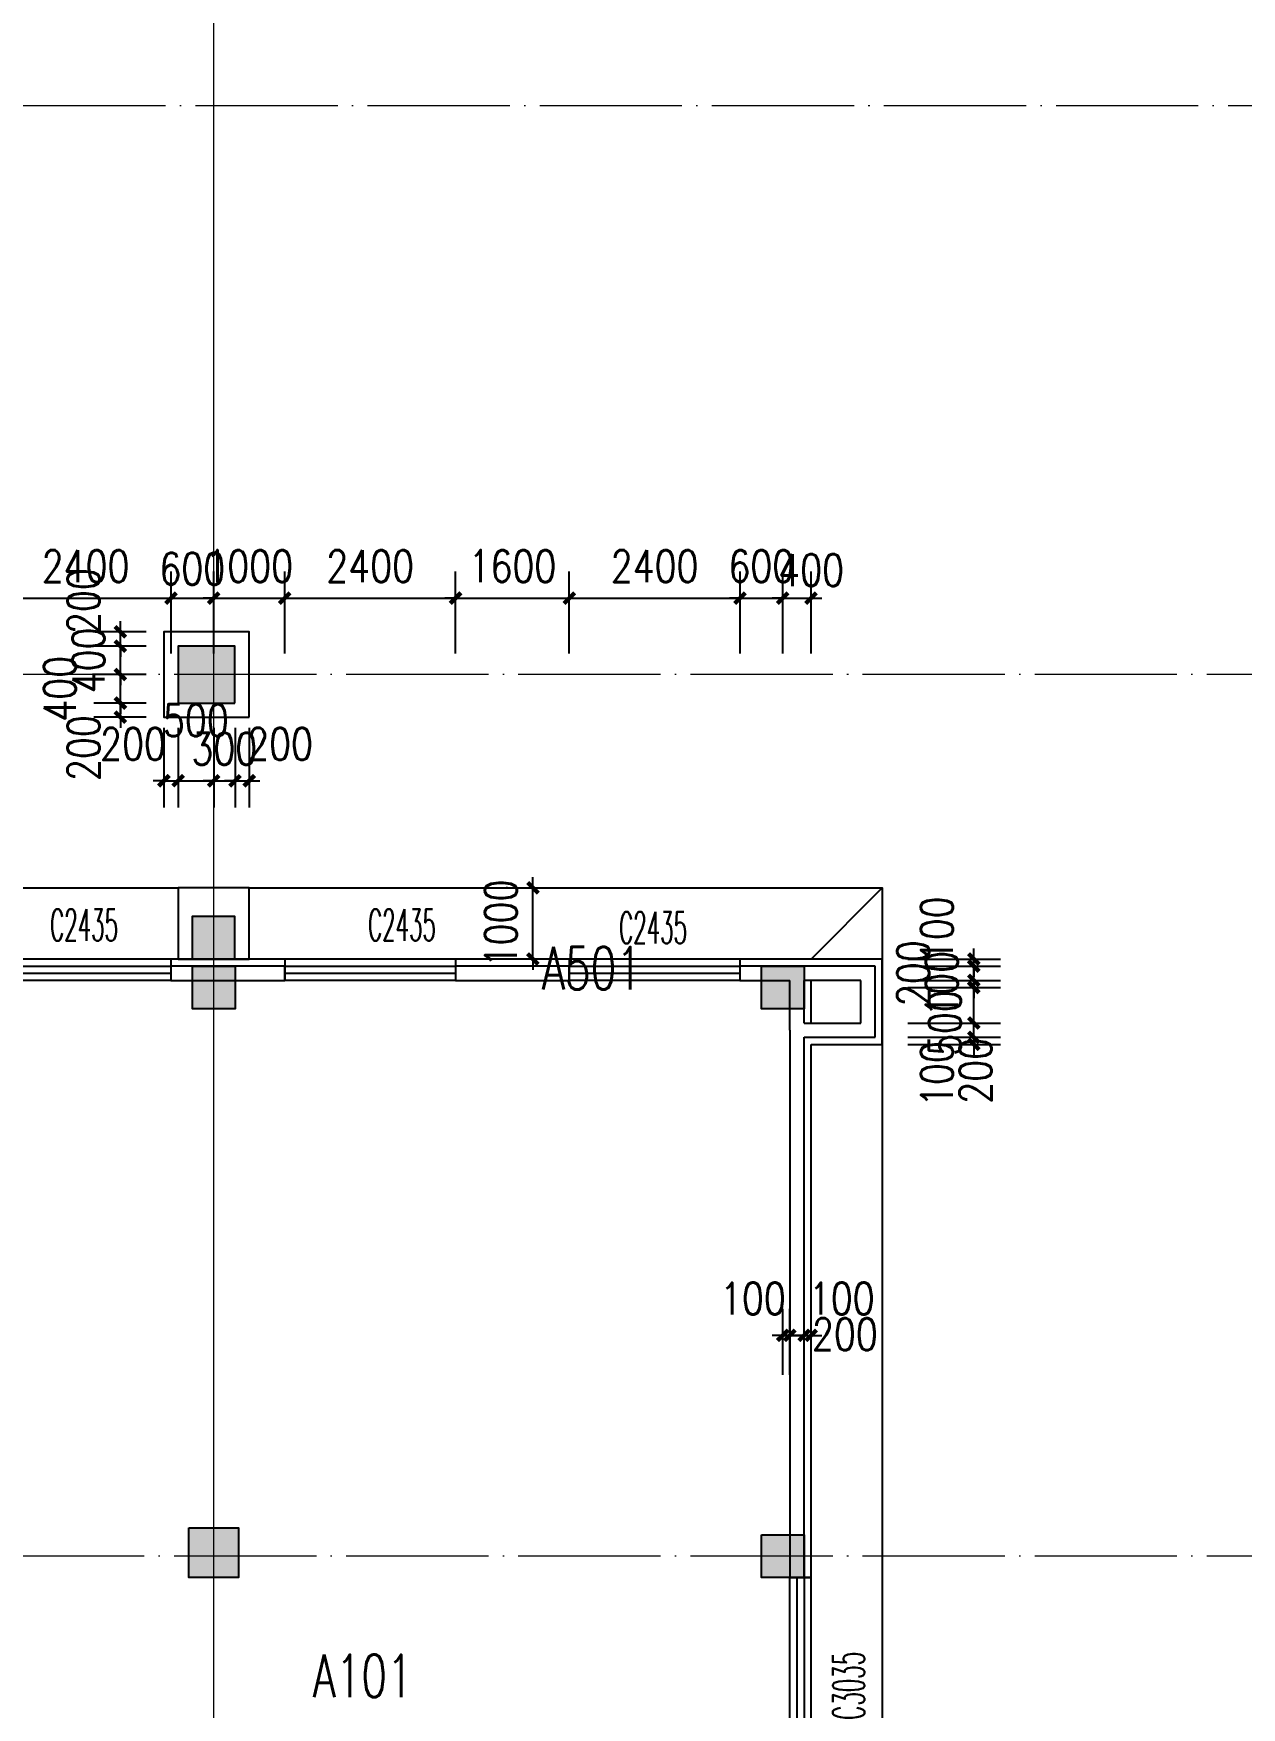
# Model space of a CAD drawing. Extents: x 1417642 to 3570900, y 124798 to 1191112.
# Drawn here: x 1530546 to 1547530, y 660007 to 683549 of the extents above; entities that cross this region are included whole.
import ezdxf

# ---------------------------------------------------------------- set-up
doc = ezdxf.new("R2010")
doc.units = 0
doc.header["$LTSCALE"] = 1000
doc.header["$MEASUREMENT"] = 0
doc.linetypes.add('DOTE', pattern=[2.42, 2, -0.2, 0.02, -0.2])
doc.layers.get('0').update_dxf_attribs({"linetype": 'CONTINUOUS'})
doc.layers.get('Defpoints').update_dxf_attribs({"linetype": 'CONTINUOUS'})
for name, color, linetype in [('colu', 2, 'CONTINUOUS'), ('DOTE', 1, 'DOTE'), ('PUB_DIM', 3, 'CONTINUOUS'), ('PUB_TEXT', 40, 'CONTINUOUS'), ('SURFACE', 6, 'CONTINUOUS'), ('tiaozheng', 20, 'CONTINUOUS'), ('WALL', 4, 'CONTINUOUS'), ('WINDOW', 2, 'CONTINUOUS'), ('WINDOW_TEXT', 7, 'CONTINUOUS'), ('屋面轮廓', 101, 'CONTINUOUS'), ('柱填充', 8, 'CONTINUOUS'), ('柱填充 @ 1', 8, 'CONTINUOUS'), ('立面造型', 40, 'CONTINUOUS')]:
    doc.layers.add(name, color=color, linetype=linetype)
doc.styles.add('_TCH_WINDOW', font='ROMANS.shx', dxfattribs={"width": 0.7, "height": 400, "bigfont": 'Z.shx'})
doc.styles.add('DIM_FONT', font='SIMPLEX.shx', dxfattribs={"width": 0.8})
doc.styles.add('Z', font='ROMANS', dxfattribs={"width": 0.7, "bigfont": 'Z'})
doc.dimstyles.new('DIMN150', dxfattribs={"dimscale": 1.5, "dimtxt": 300, "dimasz": 100, "dimexe": 250, "dimexo": 300, "dimgap": 150, "dimtad": 1, "dimdec": 0, "dimzin": 0, "dimdsep": 46, "dimtxsty": 'DIM_FONT', "dimblk": 'ARCHTICK', "dimcen": 0.09, "dimdle": 1.5, "dimclrt": 7, "dimazin": 2, "dimtfac": 1, "dimtdec": 0, "dimtix": 1, "dimtmove": 2, "dimatfit": 3, "dimldrblk": 'ARCHTICK', "dimfxl": 1, "dimtolj": 1, "dimtzin": 0, "dimarcsym": 0})

# ---------------------------------------------------------------- blocks, each defined once
blk = doc.blocks.new('1')
at = {"layer": '柱填充 @ 1', "ltscale": 1000}
for points in [[(1496998, 706934), (1497598, 706934), (1497598, 706334), (1496998, 706334)], [(1504998, 706934), (1505598, 706934), (1505598, 706334), (1504998, 706334)], [(1496948, 699034), (1497648, 699034), (1497648, 698334), (1496948, 698334)], [(1504998, 698934), (1505598, 698934), (1505598, 698334), (1504998, 698334)]]:
    blk.add_hatch(color=256, dxfattribs=at).paths.add_polyline_path(points)
at = {"layer": 'colu', "ltscale": 1000}
for points in [[(1496998, 706934), (1497598, 706934), (1497598, 706334), (1496998, 706334)], [(1504998, 706934), (1505598, 706934), (1505598, 706334), (1504998, 706334)], [(1496948, 699034), (1497648, 699034), (1497648, 698334), (1496948, 698334)], [(1504998, 698934), (1505598, 698934), (1505598, 698334), (1504998, 698334)]]:
    blk.add_lwpolyline(points, close=True, dxfattribs=at)
blk = doc.blocks.new('678')
at = {"layer": '柱填充'}
h = blk.add_hatch(color=256, dxfattribs=at)
h.paths.add_polyline_path([(1591630, 863580), (1591630, 864280), (1590930, 864280), (1590930, 863580)])
h.paths.add_polyline_path([(1591630, 871580), (1591630, 872280), (1590930, 872280), (1590930, 871580)])
h.paths.add_polyline_path([(1635280, 879530), (1635280, 880230), (1634580, 880230), (1634580, 879530)])
h.paths.add_polyline_path([(1658830, 893230), (1658830, 893830), (1658230, 893830), (1658230, 893230)])
h.paths.add_polyline_path([(1658880, 883230), (1658880, 883930), (1658180, 883930), (1658180, 883230)])
h.paths.add_polyline_path([(1658830, 879630), (1658830, 880230), (1658230, 880230), (1658230, 879630)])
h.paths.add_polyline_path([(1658880, 872230), (1658180, 872230), (1658180, 871630), (1658880, 871630)])
h.paths.add_polyline_path([(1658830, 863630), (1658830, 864230), (1658230, 864230), (1658230, 863630)])
h.paths.add_polyline_path([(1658830, 853630), (1658830, 854230), (1658230, 854230), (1658230, 853630)])
h.paths.add_polyline_path([(1658830, 845630), (1658830, 846230), (1658230, 846230), (1658230, 845630)])
h.paths.add_polyline_path([(1658830, 835630), (1658830, 836230), (1658230, 836230), (1658230, 835630)])
h.paths.add_polyline_path([(1648830, 893230), (1648830, 893830), (1648230, 893830), (1648230, 893230)])
h.paths.add_polyline_path([(1648830, 883230), (1648830, 883830), (1648230, 883830), (1648230, 883230)])
h.paths.add_polyline_path([(1648830, 879630), (1648830, 880230), (1648230, 880230), (1648230, 879630)])
h.paths.add_polyline_path([(1648830, 871630), (1648830, 872230), (1648230, 872230), (1648230, 871630)])
h.paths.add_polyline_path([(1648930, 863580), (1648930, 864280), (1648230, 864280), (1648230, 863580)])
h.paths.add_polyline_path([(1648930, 853580), (1648930, 854280), (1648230, 854280), (1648230, 853580)])
h.paths.add_polyline_path([(1648930, 845630), (1648930, 846330), (1648230, 846330), (1648230, 845630)])
h.paths.add_polyline_path([(1648930, 835630), (1648930, 836330), (1648230, 836330), (1648230, 835630)])
h.paths.add_polyline_path([(1645230, 891430), (1645230, 892030), (1644630, 892030), (1644630, 891430)])
h.paths.add_polyline_path([(1645280, 883230), (1645280, 883930), (1644580, 883930), (1644580, 883230)])
h.paths.add_polyline_path([(1645230, 879630), (1645230, 880230), (1644630, 880230), (1644630, 879630)])
h.paths.add_polyline_path([(1645230, 871630), (1645230, 872230), (1644630, 872230), (1644630, 871630)])
h.paths.add_polyline_path([(1645230, 863630), (1645230, 864230), (1644630, 864230), (1644630, 863630)])
h.paths.add_polyline_path([(1645230, 853630), (1645230, 854230), (1644630, 854230), (1644630, 853630)])
h.paths.add_polyline_path([(1645280, 845630), (1645280, 846330), (1644580, 846330), (1644580, 845630)])
h.paths.add_polyline_path([(1645230, 835630), (1645230, 836230), (1644630, 836230), (1644630, 835630)])
h.paths.add_polyline_path([(1635230, 893230), (1635230, 893830), (1634630, 893830), (1634630, 893230)])
h.paths.add_polyline_path([(1635230, 891430), (1635230, 892030), (1634630, 892030), (1634630, 891430)])
h.paths.add_polyline_path([(1635280, 883230), (1635280, 883930), (1634580, 883930), (1634580, 883230)])
h.paths.add_polyline_path([(1635230, 871630), (1635230, 872430), (1634630, 872430), (1634630, 871630)])
h.paths.add_polyline_path([(1635230, 853430), (1635230, 854230), (1634630, 854230), (1634630, 853430)])
h.paths.add_polyline_path([(1635330, 845630), (1635330, 846430), (1634530, 846430), (1634530, 845630)])
h.paths.add_polyline_path([(1635230, 835630), (1635230, 836230), (1634630, 836230), (1634630, 835630)])
h.paths.add_polyline_path([(1627230, 893230), (1627230, 893830), (1626630, 893830), (1626630, 893230)])
h.paths.add_polyline_path([(1627280, 883230), (1627280, 883930), (1626580, 883930), (1626580, 883230)])
h.paths.add_polyline_path([(1627230, 879630), (1627230, 880230), (1626630, 880230), (1626630, 879630)])
h.paths.add_polyline_path([(1627230, 871630), (1627230, 872430), (1626630, 872430), (1626630, 871630)])
h.paths.add_polyline_path([(1627230, 853430), (1627230, 854230), (1626630, 854230), (1626630, 853430)])
h.paths.add_polyline_path([(1627330, 845630), (1627330, 846430), (1626530, 846430), (1626530, 845630)])
h.paths.add_polyline_path([(1627230, 835630), (1627230, 836230), (1626630, 836230), (1626630, 835630)])
h.paths.add_polyline_path([(1619230, 893230), (1619230, 893830), (1618630, 893830), (1618630, 893230)])
h.paths.add_polyline_path([(1619280, 883230), (1619280, 883930), (1618580, 883930), (1618580, 883230)])
h.paths.add_polyline_path([(1619230, 879630), (1619230, 880230), (1618630, 880230), (1618630, 879630)])
h.paths.add_polyline_path([(1619230, 871630), (1619230, 872430), (1618630, 872430), (1618630, 871630)])
h.paths.add_polyline_path([(1619230, 853430), (1619230, 854230), (1618630, 854230), (1618630, 853430)])
h.paths.add_polyline_path([(1619330, 845630), (1619330, 846430), (1618530, 846430), (1618530, 845630)])
h.paths.add_polyline_path([(1619280, 835580), (1619280, 836280), (1618580, 836280), (1618580, 835580)])
h.paths.add_polyline_path([(1611230, 893230), (1611230, 893830), (1610630, 893830), (1610630, 893230)])
h.paths.add_polyline_path([(1611280, 883230), (1611280, 883930), (1610580, 883930), (1610580, 883230)])
h.paths.add_polyline_path([(1611230, 879630), (1611230, 880230), (1610630, 880230), (1610630, 879630)])
h.paths.add_polyline_path([(1611230, 871630), (1611230, 872430), (1610630, 872430), (1610630, 871630)])
h.paths.add_polyline_path([(1611230, 853430), (1611230, 854230), (1610630, 854230), (1610630, 853430)])
h.paths.add_polyline_path([(1611330, 845630), (1611330, 846430), (1610530, 846430), (1610530, 845630)])
h.paths.add_polyline_path([(1611280, 835580), (1611280, 836280), (1610580, 836280), (1610580, 835580)])
h.paths.add_polyline_path([(1603230, 893230), (1603230, 893830), (1602630, 893830), (1602630, 893230)])
h.paths.add_polyline_path([(1603280, 883230), (1603280, 883930), (1602580, 883930), (1602580, 883230)])
h.paths.add_polyline_path([(1603230, 879630), (1603230, 880230), (1602630, 880230), (1602630, 879630)])
h.paths.add_polyline_path([(1603230, 871630), (1603230, 872430), (1602630, 872430), (1602630, 871630)])
h.paths.add_polyline_path([(1603230, 853430), (1603230, 854230), (1602630, 854230), (1602630, 853430)])
h.paths.add_polyline_path([(1603330, 845630), (1603330, 846430), (1602530, 846430), (1602530, 845630)])
h.paths.add_polyline_path([(1603280, 835580), (1603280, 836280), (1602580, 836280), (1602580, 835580)])
h.paths.add_polyline_path([(1603230, 814930), (1603230, 815530), (1602630, 815530), (1602630, 814930)])
h.paths.add_polyline_path([(1595230, 893230), (1595230, 893830), (1594630, 893830), (1594630, 893230)])
h.paths.add_polyline_path([(1595230, 883230), (1595230, 883830), (1594630, 883830), (1594630, 883230)])
h.paths.add_polyline_path([(1595230, 879630), (1595230, 880230), (1594630, 880230), (1594630, 879630)])
h.paths.add_polyline_path([(1595230, 871630), (1595230, 872230), (1594630, 872230), (1594630, 871630)])
h.paths.add_polyline_path([(1595230, 863630), (1595230, 864230), (1594630, 864230), (1594630, 863630)])
h.paths.add_polyline_path([(1595230, 853630), (1595230, 854230), (1594630, 854230), (1594630, 853630)])
h.paths.add_polyline_path([(1595330, 845630), (1595330, 846330), (1594630, 846330), (1594630, 845630)])
h.paths.add_polyline_path([(1595330, 835580), (1595330, 836280), (1594630, 836280), (1594630, 835580)])
h.paths.add_polyline_path([(1591630, 893230), (1591630, 893830), (1591030, 893830), (1591030, 893230)])
h.paths.add_polyline_path([(1591680, 883230), (1591680, 883930), (1590980, 883930), (1590980, 883230)])
h.paths.add_polyline_path([(1591630, 879630), (1591630, 880230), (1591030, 880230), (1591030, 879630)])
h.paths.add_polyline_path([(1591630, 853580), (1591630, 854280), (1590930, 854280), (1590930, 853580)])
h.paths.add_polyline_path([(1591630, 845580), (1591630, 846280), (1590930, 846280), (1590930, 845580)])
h.paths.add_polyline_path([(1591630, 835630), (1591630, 836330), (1590930, 836330), (1590930, 835630)])
h.paths.add_polyline_path([(1591630, 814930), (1591630, 815530), (1591030, 815530), (1591030, 814930)])
h.paths.add_polyline_path([(1581630, 893230), (1581630, 893830), (1581030, 893830), (1581030, 893230)])
h.paths.add_polyline_path([(1581730, 883230), (1581730, 883930), (1581030, 883930), (1581030, 883230)])
h.paths.add_polyline_path([(1581630, 879630), (1581630, 880230), (1581030, 880230), (1581030, 879630)])
h.paths.add_polyline_path([(1581630, 871630), (1581630, 872230), (1581030, 872230), (1581030, 871630)])
h.paths.add_polyline_path([(1581630, 863630), (1581630, 864230), (1581030, 864230), (1581030, 863630)])
h.paths.add_polyline_path([(1581630, 853630), (1581630, 854230), (1581030, 854230), (1581030, 853630)])
h.paths.add_polyline_path([(1581630, 845630), (1581630, 846230), (1581030, 846230), (1581030, 845630)])
h.paths.add_polyline_path([(1581630, 835630), (1581630, 836230), (1581030, 836230), (1581030, 835630)])
h.paths.add_polyline_path([(1581630, 814930), (1581630, 815530), (1581030, 815530), (1581030, 814930)])
h.paths.add_polyline_path([(1603230, 830430), (1603230, 831230), (1602530, 831230), (1602530, 830430)])
h.paths.add_polyline_path([(1603230, 818530), (1603230, 819330), (1602530, 819330), (1602530, 818530)])
h.paths.add_polyline_path([(1581030, 831230), (1581030, 830430), (1581730, 830430), (1581730, 831230)])
h.paths.add_polyline_path([(1581030, 819330), (1581030, 818530), (1581730, 818530), (1581730, 819330)])
h.paths.add_polyline_path([(1591630, 830430), (1591630, 831230), (1590930, 831230), (1590930, 830430)])
h.paths.add_polyline_path([(1591630, 818530), (1591630, 819330), (1590930, 819330), (1590930, 818530)])
blk.add_hatch(color=256, dxfattribs=at).paths.add_polyline_path([(1602430, 819330), (1602530, 819330), (1602530, 818530), (1602430, 818530)])
at = {"layer": 'colu'}
for points in [[(1603230, 818530), (1603230, 819330), (1602430, 819330), (1602430, 818530)], [(1603230, 814930), (1603230, 815530), (1602630, 815530), (1602630, 814930)]]:
    blk.add_lwpolyline(points, close=True, dxfattribs=at)
blk = doc.blocks.new('_ArchTick')
at = {"color": 0, "linetype": 'ByBlock', "const_width": 0.4}
blk.add_lwpolyline([(-0.5, -0.5), (0.5, 0.5)], dxfattribs=at)
blk = doc.blocks.new('*D3270')
at = {"layer": 'Defpoints', "color": 0}
for p in [(1537568, 671533), (1537658, 671533), (1537658, 670533)]:
    blk.add_point(p, dxfattribs=at)
at = {"layer": 'PUB_DIM', "color": 0, "lineweight": -2}
for p, q in [((1537568, 671533), (1537568, 671683)), ((1537208, 671533), (1537193, 671533)), ((1537568, 670533), (1537568, 671533)), ((1537208, 670533), (1537193, 670533)), ((1537568, 670533), (1537568, 670383))]:
    blk.add_line(p, q, dxfattribs=at)
at = {"layer": 'PUB_DIM', "color": 0, "lineweight": -2, "xscale": 150, "yscale": 150, "zscale": 150}
for p, rotation in [((1537568, 671533), 270), ((1537568, 670533), 90)]:
    blk.add_blockref('_ArchTick', p, dxfattribs=dict(at, rotation=rotation))
at = {"layer": 'PUB_DIM', "color": 7, "insert": (1537118, 671033), "char_height": 450, "attachment_point": 5, "rotation": 90, "style": 'DIM_FONT'}
blk.add_mtext('\\A1;1000', dxfattribs=at)
blk = doc.blocks.new('*D3271')
at = {"layer": 'Defpoints', "color": 0}
for p in [(1542387, 669433), (1542387, 669333), (1543766, 669433)]:
    blk.add_point(p, dxfattribs=at)
at = {"layer": 'PUB_DIM', "color": 0, "lineweight": -2}
for p, q in [((1543766, 669433), (1543766, 669583)), ((1542837, 669433), (1544141, 669433)), ((1542837, 669333), (1544141, 669333)), ((1543766, 669333), (1543766, 669433)), ((1543766, 669333), (1543766, 669183))]:
    blk.add_line(p, q, dxfattribs=at)
at = {"layer": 'PUB_DIM', "color": 0, "lineweight": -2, "xscale": 150, "yscale": 150, "zscale": 150}
for p, rotation in [((1543766, 669433), 270), ((1543766, 669333), 90)]:
    blk.add_blockref('_ArchTick', p, dxfattribs=dict(at, rotation=rotation))
at = {"layer": 'PUB_DIM', "color": 7, "insert": (1543248, 668915), "char_height": 450, "attachment_point": 5, "rotation": 90, "style": 'DIM_FONT'}
blk.add_mtext('\\A1;100', dxfattribs=at)
blk = doc.blocks.new('*D3272')
at = {"layer": 'Defpoints', "color": 0}
for p in [(1542387, 669633), (1543766, 669633), (1542387, 669433)]:
    blk.add_point(p, dxfattribs=at)
at = {"layer": 'PUB_DIM', "color": 0, "lineweight": -2}
for p, q in [((1543766, 669633), (1543766, 669783)), ((1542837, 669633), (1544141, 669633)), ((1543766, 669433), (1543766, 669633)), ((1542837, 669433), (1544141, 669433)), ((1543766, 669433), (1543766, 669283))]:
    blk.add_line(p, q, dxfattribs=at)
at = {"layer": 'PUB_DIM', "color": 0, "lineweight": -2, "xscale": 150, "yscale": 150, "zscale": 150}
for p, rotation in [((1543766, 669633), 270), ((1543766, 669433), 90)]:
    blk.add_blockref('_ArchTick', p, dxfattribs=dict(at, rotation=rotation))
at = {"layer": 'PUB_DIM', "color": 7, "insert": (1543791, 668961), "char_height": 450, "attachment_point": 5, "rotation": 90, "style": 'DIM_FONT'}
blk.add_mtext('\\A1;200', dxfattribs=at)
blk = doc.blocks.new('*D3273')
at = {"layer": 'Defpoints', "color": 0}
for p in [(1542387, 670133), (1543766, 670133), (1542387, 669633)]:
    blk.add_point(p, dxfattribs=at)
at = {"layer": 'PUB_DIM', "color": 0, "lineweight": -2}
for p, q in [((1542837, 670133), (1544141, 670133)), ((1543766, 669631), (1543766, 670135)), ((1542837, 669633), (1544141, 669633))]:
    blk.add_line(p, q, dxfattribs=at)
at = {"layer": 'PUB_DIM', "color": 0, "lineweight": -2, "xscale": 150, "yscale": 150, "zscale": 150}
for p, rotation in [((1543766, 670133), 90), ((1543766, 669633), 270)]:
    blk.add_blockref('_ArchTick', p, dxfattribs=dict(at, rotation=rotation))
at = {"layer": 'PUB_DIM', "color": 7, "insert": (1543361, 669633), "char_height": 450, "attachment_point": 5, "rotation": 90, "style": 'DIM_FONT'}
blk.add_mtext('\\A1;500', dxfattribs=at)
blk = doc.blocks.new('*D3274')
at = {"layer": 'Defpoints', "color": 0}
for p in [(1542387, 670233), (1542387, 670133), (1543766, 670233)]:
    blk.add_point(p, dxfattribs=at)
at = {"layer": 'PUB_DIM', "color": 0, "lineweight": -2}
for p, q in [((1543766, 670233), (1543766, 670383)), ((1542837, 670233), (1544141, 670233)), ((1542837, 670133), (1544141, 670133)), ((1543766, 670133), (1543766, 670233)), ((1543766, 670133), (1543766, 669983))]:
    blk.add_line(p, q, dxfattribs=at)
at = {"layer": 'PUB_DIM', "color": 0, "lineweight": -2, "xscale": 150, "yscale": 150, "zscale": 150}
for p, rotation in [((1543766, 670233), 270), ((1543766, 670133), 90)]:
    blk.add_blockref('_ArchTick', p, dxfattribs=dict(at, rotation=rotation))
at = {"layer": 'PUB_DIM', "color": 7, "insert": (1543316, 670183), "char_height": 450, "attachment_point": 5, "rotation": 90, "style": 'DIM_FONT'}
blk.add_mtext('\\A1;100', dxfattribs=at)
blk = doc.blocks.new('*D3275')
at = {"layer": 'Defpoints', "color": 0}
for p in [(1542387, 670433), (1543766, 670433), (1542387, 670233)]:
    blk.add_point(p, dxfattribs=at)
at = {"layer": 'PUB_DIM', "color": 0, "lineweight": -2}
for p, q in [((1543766, 670433), (1543766, 670583)), ((1542837, 670433), (1544141, 670433)), ((1543766, 670233), (1543766, 670433)), ((1542837, 670233), (1544141, 670233)), ((1543766, 670233), (1543766, 670083))]:
    blk.add_line(p, q, dxfattribs=at)
at = {"layer": 'PUB_DIM', "color": 0, "lineweight": -2, "xscale": 150, "yscale": 150, "zscale": 150}
for p, rotation in [((1543766, 670433), 270), ((1543766, 670233), 90)]:
    blk.add_blockref('_ArchTick', p, dxfattribs=dict(at, rotation=rotation))
at = {"layer": 'PUB_DIM', "color": 7, "insert": (1542914, 670333), "char_height": 450, "attachment_point": 5, "rotation": 90, "style": 'DIM_FONT'}
blk.add_mtext('\\A1;200', dxfattribs=at)
blk = doc.blocks.new('*D3276')
at = {"layer": 'Defpoints', "color": 0}
for p in [(1542387, 670533), (1543766, 670533), (1542387, 670433)]:
    blk.add_point(p, dxfattribs=at)
at = {"layer": 'PUB_DIM', "color": 0, "lineweight": -2}
for p, q in [((1542837, 670533), (1544141, 670533)), ((1543766, 670533), (1543766, 670683)), ((1543766, 670433), (1543766, 670533)), ((1542837, 670433), (1544141, 670433)), ((1543766, 670433), (1543766, 670283))]:
    blk.add_line(p, q, dxfattribs=at)
at = {"layer": 'PUB_DIM', "color": 0, "lineweight": -2, "xscale": 150, "yscale": 150, "zscale": 150}
for p, rotation in [((1543766, 670533), 270), ((1543766, 670433), 90)]:
    blk.add_blockref('_ArchTick', p, dxfattribs=dict(at, rotation=rotation))
at = {"layer": 'PUB_DIM', "color": 7, "insert": (1543248, 670951), "char_height": 450, "attachment_point": 5, "rotation": 90, "style": 'DIM_FONT'}
blk.add_mtext('\\A1;100', dxfattribs=at)
blk = doc.blocks.new('*D3277')
at = {"layer": 'Defpoints', "color": 0}
for p in [(1541179, 665241), (1541079, 664237), (1541179, 664237)]:
    blk.add_point(p, dxfattribs=at)
at = {"layer": 'PUB_DIM', "color": 0, "lineweight": -2}
for p, q in [((1541079, 664687), (1541079, 665616)), ((1541179, 664687), (1541179, 665616)), ((1541079, 665241), (1540929, 665241)), ((1541079, 665241), (1541179, 665241)), ((1541179, 665241), (1541329, 665241))]:
    blk.add_line(p, q, dxfattribs=at)
at = {"layer": 'PUB_DIM', "color": 0, "lineweight": -2, "xscale": 150, "yscale": 150, "zscale": 150}
blk.add_blockref('_ArchTick', (1541079, 665241), dxfattribs=at)
at = {"layer": 'PUB_DIM', "color": 0, "lineweight": -2, "xscale": 150, "yscale": 150, "zscale": 150, "rotation": 180}
blk.add_blockref('_ArchTick', (1541179, 665241), dxfattribs=at)
at = {"layer": 'PUB_DIM', "color": 7, "insert": (1540661, 665759), "char_height": 450, "attachment_point": 5, "style": 'DIM_FONT'}
blk.add_mtext('\\A1;100', dxfattribs=at)
blk = doc.blocks.new('*D3278')
at = {"layer": 'Defpoints', "color": 0}
for p in [(1541379, 665241), (1541179, 664237), (1541379, 664237)]:
    blk.add_point(p, dxfattribs=at)
at = {"layer": 'PUB_DIM', "color": 0, "lineweight": -2}
for p, q in [((1541179, 664687), (1541179, 665616)), ((1541379, 664687), (1541379, 665616)), ((1541179, 665241), (1541029, 665241)), ((1541179, 665241), (1541379, 665241)), ((1541379, 665241), (1541529, 665241))]:
    blk.add_line(p, q, dxfattribs=at)
at = {"layer": 'PUB_DIM', "color": 0, "lineweight": -2, "xscale": 150, "yscale": 150, "zscale": 150}
blk.add_blockref('_ArchTick', (1541179, 665241), dxfattribs=at)
at = {"layer": 'PUB_DIM', "color": 0, "lineweight": -2, "xscale": 150, "yscale": 150, "zscale": 150, "rotation": 180}
blk.add_blockref('_ArchTick', (1541379, 665241), dxfattribs=at)
at = {"layer": 'PUB_DIM', "color": 7, "insert": (1541954, 665257), "char_height": 450, "attachment_point": 5, "style": 'DIM_FONT'}
blk.add_mtext('\\A1;200', dxfattribs=at)
blk = doc.blocks.new('*D3279')
at = {"layer": 'Defpoints', "color": 0}
for p in [(1541479, 665241), (1541379, 664237), (1541479, 664237)]:
    blk.add_point(p, dxfattribs=at)
at = {"layer": 'PUB_DIM', "color": 0, "lineweight": -2}
for p, q in [((1541379, 664687), (1541379, 665616)), ((1541479, 664687), (1541479, 665616)), ((1541379, 665241), (1541229, 665241)), ((1541379, 665241), (1541479, 665241)), ((1541479, 665241), (1541629, 665241))]:
    blk.add_line(p, q, dxfattribs=at)
at = {"layer": 'PUB_DIM', "color": 0, "lineweight": -2, "xscale": 150, "yscale": 150, "zscale": 150}
blk.add_blockref('_ArchTick', (1541379, 665241), dxfattribs=at)
at = {"layer": 'PUB_DIM', "color": 0, "lineweight": -2, "xscale": 150, "yscale": 150, "zscale": 150, "rotation": 180}
blk.add_blockref('_ArchTick', (1541479, 665241), dxfattribs=at)
at = {"layer": 'PUB_DIM', "color": 7, "insert": (1541909, 665759), "char_height": 450, "attachment_point": 5, "style": 'DIM_FONT'}
blk.add_mtext('\\A1;100', dxfattribs=at)
blk = doc.blocks.new('*D3368')
at = {"layer": 'Defpoints', "color": 0}
for p in [(1531767, 675133), (1532579, 675133), (1532579, 674933)]:
    blk.add_point(p, dxfattribs=at)
at = {"layer": 'PUB_DIM', "color": 0, "lineweight": -2}
for p, q in [((1531767, 675133), (1531767, 675283)), ((1532129, 675133), (1531392, 675133)), ((1531767, 674933), (1531767, 675133)), ((1532129, 674933), (1531392, 674933)), ((1531767, 674933), (1531767, 674783))]:
    blk.add_line(p, q, dxfattribs=at)
at = {"layer": 'PUB_DIM', "color": 0, "lineweight": -2, "xscale": 150, "yscale": 150, "zscale": 150}
for p, rotation in [((1531767, 675133), 270), ((1531767, 674933), 90)]:
    blk.add_blockref('_ArchTick', p, dxfattribs=dict(at, rotation=rotation))
at = {"layer": 'PUB_DIM', "color": 7, "insert": (1531250, 675567), "char_height": 450, "attachment_point": 5, "rotation": 90, "style": 'DIM_FONT'}
blk.add_mtext('\\A1;200', dxfattribs=at)
blk = doc.blocks.new('*D3369')
at = {"layer": 'Defpoints', "color": 0}
for p in [(1531767, 674933), (1532579, 674933), (1532579, 674533)]:
    blk.add_point(p, dxfattribs=at)
at = {"layer": 'PUB_DIM', "color": 0, "lineweight": -2}
for p, q in [((1531767, 674933), (1531767, 675083)), ((1532129, 674933), (1531392, 674933)), ((1531767, 674533), (1531767, 674933)), ((1532129, 674533), (1531392, 674533)), ((1531767, 674533), (1531767, 674383))]:
    blk.add_line(p, q, dxfattribs=at)
at = {"layer": 'PUB_DIM', "color": 0, "lineweight": -2, "xscale": 150, "yscale": 150, "zscale": 150}
for p, rotation in [((1531767, 674933), 270), ((1531767, 674533), 90)]:
    blk.add_blockref('_ArchTick', p, dxfattribs=dict(at, rotation=rotation))
at = {"layer": 'PUB_DIM', "color": 7, "insert": (1531317, 674733), "char_height": 450, "attachment_point": 5, "rotation": 90, "style": 'DIM_FONT'}
blk.add_mtext('\\A1;400', dxfattribs=at)
blk = doc.blocks.new('*D3370')
at = {"layer": 'Defpoints', "color": 0}
for p in [(1531767, 674533), (1532579, 674533), (1532579, 674133)]:
    blk.add_point(p, dxfattribs=at)
at = {"layer": 'PUB_DIM', "color": 0, "lineweight": -2}
for p, q in [((1532129, 674533), (1531392, 674533)), ((1531767, 674533), (1531767, 674683)), ((1531767, 674133), (1531767, 674533)), ((1532129, 674133), (1531392, 674133)), ((1531767, 674133), (1531767, 673983))]:
    blk.add_line(p, q, dxfattribs=at)
at = {"layer": 'PUB_DIM', "color": 0, "lineweight": -2, "xscale": 150, "yscale": 150, "zscale": 150}
for p, rotation in [((1531767, 674533), 270), ((1531767, 674133), 90)]:
    blk.add_blockref('_ArchTick', p, dxfattribs=dict(at, rotation=rotation))
at = {"layer": 'PUB_DIM', "color": 7, "insert": (1530916, 674333), "char_height": 450, "attachment_point": 5, "rotation": 90, "style": 'DIM_FONT'}
blk.add_mtext('\\A1;400', dxfattribs=at)
blk = doc.blocks.new('*D3371')
at = {"layer": 'Defpoints', "color": 0}
for p in [(1531767, 674133), (1532579, 674133), (1532579, 673933)]:
    blk.add_point(p, dxfattribs=at)
at = {"layer": 'PUB_DIM', "color": 0, "lineweight": -2}
for p, q in [((1531767, 674133), (1531767, 674283)), ((1532129, 674133), (1531392, 674133)), ((1531767, 673933), (1531767, 674133)), ((1532129, 673933), (1531392, 673933)), ((1531767, 673933), (1531767, 673783))]:
    blk.add_line(p, q, dxfattribs=at)
at = {"layer": 'PUB_DIM', "color": 0, "lineweight": -2, "xscale": 150, "yscale": 150, "zscale": 150}
for p, rotation in [((1531767, 674133), 270), ((1531767, 673933), 90)]:
    blk.add_blockref('_ArchTick', p, dxfattribs=dict(at, rotation=rotation))
at = {"layer": 'PUB_DIM', "color": 7, "insert": (1531250, 673500), "char_height": 450, "attachment_point": 5, "rotation": 90, "style": 'DIM_FONT'}
blk.add_mtext('\\A1;200', dxfattribs=at)
blk = doc.blocks.new('*D3429')
at = {"layer": 'Defpoints', "color": 0}
for p in [(1533379, 674233), (1533579, 674233), (1533579, 673040)]:
    blk.add_point(p, dxfattribs=at)
at = {"layer": 'PUB_DIM', "color": 0, "lineweight": -2}
for p, q in [((1533379, 673783), (1533379, 672665)), ((1533579, 673783), (1533579, 672665)), ((1533379, 673040), (1533229, 673040)), ((1533379, 673040), (1533579, 673040)), ((1533579, 673040), (1533729, 673040))]:
    blk.add_line(p, q, dxfattribs=at)
at = {"layer": 'PUB_DIM', "color": 0, "lineweight": -2, "xscale": 150, "yscale": 150, "zscale": 150}
blk.add_blockref('_ArchTick', (1533379, 673040), dxfattribs=at)
at = {"layer": 'PUB_DIM', "color": 0, "lineweight": -2, "xscale": 150, "yscale": 150, "zscale": 150, "rotation": 180}
blk.add_blockref('_ArchTick', (1533579, 673040), dxfattribs=at)
at = {"layer": 'PUB_DIM', "color": 7, "insert": (1534012, 673557), "char_height": 450, "attachment_point": 5, "style": 'DIM_FONT'}
blk.add_mtext('\\A1;200', dxfattribs=at)
blk = doc.blocks.new('*D3430')
at = {"layer": 'Defpoints', "color": 0}
for p in [(1533079, 674233), (1533379, 674233), (1533379, 673040)]:
    blk.add_point(p, dxfattribs=at)
at = {"layer": 'PUB_DIM', "color": 0, "lineweight": -2}
for p, q in [((1533079, 673783), (1533079, 672665)), ((1533379, 673783), (1533379, 672665)), ((1533079, 673040), (1532929, 673040)), ((1533079, 673040), (1533379, 673040)), ((1533379, 673040), (1533529, 673040))]:
    blk.add_line(p, q, dxfattribs=at)
at = {"layer": 'PUB_DIM', "color": 0, "lineweight": -2, "xscale": 150, "yscale": 150, "zscale": 150}
blk.add_blockref('_ArchTick', (1533079, 673040), dxfattribs=at)
at = {"layer": 'PUB_DIM', "color": 0, "lineweight": -2, "xscale": 150, "yscale": 150, "zscale": 150, "rotation": 180}
blk.add_blockref('_ArchTick', (1533379, 673040), dxfattribs=at)
at = {"layer": 'PUB_DIM', "color": 7, "insert": (1533229, 673490), "char_height": 450, "attachment_point": 5, "style": 'DIM_FONT'}
blk.add_mtext('\\A1;300', dxfattribs=at)
blk = doc.blocks.new('*D3431')
at = {"layer": 'Defpoints', "color": 0}
for p in [(1532579, 674233), (1533079, 674233), (1533079, 673040)]:
    blk.add_point(p, dxfattribs=at)
at = {"layer": 'PUB_DIM', "color": 0, "lineweight": -2}
for p, q in [((1532579, 673783), (1532579, 672665)), ((1533079, 673783), (1533079, 672665)), ((1532577, 673040), (1533081, 673040))]:
    blk.add_line(p, q, dxfattribs=at)
at = {"layer": 'PUB_DIM', "color": 0, "lineweight": -2, "xscale": 150, "yscale": 150, "zscale": 150, "rotation": 180}
blk.add_blockref('_ArchTick', (1532579, 673040), dxfattribs=at)
at = {"layer": 'PUB_DIM', "color": 0, "lineweight": -2, "xscale": 150, "yscale": 150, "zscale": 150}
blk.add_blockref('_ArchTick', (1533079, 673040), dxfattribs=at)
at = {"layer": 'PUB_DIM', "color": 7, "insert": (1532829, 673891), "char_height": 450, "attachment_point": 5, "style": 'DIM_FONT'}
blk.add_mtext('\\A1;500', dxfattribs=at)
blk = doc.blocks.new('*D3432')
at = {"layer": 'Defpoints', "color": 0}
for p in [(1532379, 674233), (1532579, 674233), (1532579, 673040)]:
    blk.add_point(p, dxfattribs=at)
at = {"layer": 'PUB_DIM', "color": 0, "lineweight": -2}
for p, q in [((1532379, 673783), (1532379, 672665)), ((1532579, 673783), (1532579, 672665)), ((1532379, 673040), (1532229, 673040)), ((1532379, 673040), (1532579, 673040)), ((1532579, 673040), (1532729, 673040))]:
    blk.add_line(p, q, dxfattribs=at)
at = {"layer": 'PUB_DIM', "color": 0, "lineweight": -2, "xscale": 150, "yscale": 150, "zscale": 150}
blk.add_blockref('_ArchTick', (1532379, 673040), dxfattribs=at)
at = {"layer": 'PUB_DIM', "color": 0, "lineweight": -2, "xscale": 150, "yscale": 150, "zscale": 150, "rotation": 180}
blk.add_blockref('_ArchTick', (1532579, 673040), dxfattribs=at)
at = {"layer": 'PUB_DIM', "color": 7, "insert": (1531945, 673557), "char_height": 450, "attachment_point": 5, "style": 'DIM_FONT'}
blk.add_mtext('\\A1;200', dxfattribs=at)
blk = doc.blocks.new('*D3883')
at = {"layer": 'Defpoints', "color": 0}
for p in [(1541479, 675608), (1541079, 674382), (1541479, 674382)]:
    blk.add_point(p, dxfattribs=at)
at = {"layer": 'PUB_DIM', "color": 0, "lineweight": -2}
for p, q in [((1541079, 674832), (1541079, 675983)), ((1541479, 674832), (1541479, 675983)), ((1541079, 675608), (1540929, 675608)), ((1541079, 675608), (1541479, 675608)), ((1541479, 675608), (1541629, 675608))]:
    blk.add_line(p, q, dxfattribs=at)
at = {"layer": 'PUB_DIM', "color": 0, "lineweight": -2, "xscale": 150, "yscale": 150, "zscale": 150}
blk.add_blockref('_ArchTick', (1541079, 675608), dxfattribs=at)
at = {"layer": 'PUB_DIM', "color": 0, "lineweight": -2, "xscale": 150, "yscale": 150, "zscale": 150, "rotation": 180}
blk.add_blockref('_ArchTick', (1541479, 675608), dxfattribs=at)
at = {"layer": 'PUB_DIM', "color": 7, "insert": (1541479, 676002), "char_height": 450, "attachment_point": 5, "style": 'DIM_FONT'}
blk.add_mtext('\\A1;400', dxfattribs=at)
blk = doc.blocks.new('*D3884')
at = {"layer": 'Defpoints', "color": 0}
for p in [(1541079, 675608), (1540479, 674382), (1541079, 674382)]:
    blk.add_point(p, dxfattribs=at)
at = {"layer": 'PUB_DIM', "color": 0, "lineweight": -2}
for p, q in [((1540479, 674832), (1540479, 675983)), ((1541079, 674832), (1541079, 675983)), ((1540479, 675608), (1540329, 675608)), ((1540479, 675608), (1541079, 675608)), ((1541079, 675608), (1541229, 675608))]:
    blk.add_line(p, q, dxfattribs=at)
at = {"layer": 'PUB_DIM', "color": 0, "lineweight": -2, "xscale": 150, "yscale": 150, "zscale": 150}
blk.add_blockref('_ArchTick', (1540479, 675608), dxfattribs=at)
at = {"layer": 'PUB_DIM', "color": 0, "lineweight": -2, "xscale": 150, "yscale": 150, "zscale": 150, "rotation": 180}
blk.add_blockref('_ArchTick', (1541079, 675608), dxfattribs=at)
at = {"layer": 'PUB_DIM', "color": 7, "insert": (1540779, 676058), "char_height": 450, "attachment_point": 5, "style": 'DIM_FONT'}
blk.add_mtext('\\A1;600', dxfattribs=at)
blk = doc.blocks.new('*D3885')
at = {"layer": 'Defpoints', "color": 0}
for p in [(1540479, 675608), (1538079, 674382), (1540479, 674382)]:
    blk.add_point(p, dxfattribs=at)
at = {"layer": 'PUB_DIM', "color": 0, "lineweight": -2}
for p, q in [((1538079, 674832), (1538079, 675983)), ((1540479, 674832), (1540479, 675983)), ((1538077, 675608), (1540481, 675608))]:
    blk.add_line(p, q, dxfattribs=at)
at = {"layer": 'PUB_DIM', "color": 0, "lineweight": -2, "xscale": 150, "yscale": 150, "zscale": 150, "rotation": 180}
blk.add_blockref('_ArchTick', (1538079, 675608), dxfattribs=at)
at = {"layer": 'PUB_DIM', "color": 0, "lineweight": -2, "xscale": 150, "yscale": 150, "zscale": 150}
blk.add_blockref('_ArchTick', (1540479, 675608), dxfattribs=at)
at = {"layer": 'PUB_DIM', "color": 7, "insert": (1539279, 676058), "char_height": 450, "attachment_point": 5, "style": 'DIM_FONT'}
blk.add_mtext('\\A1;2400', dxfattribs=at)
blk = doc.blocks.new('*D3886')
at = {"layer": 'Defpoints', "color": 0}
for p in [(1538079, 675608), (1536479, 674382), (1538079, 674382)]:
    blk.add_point(p, dxfattribs=at)
at = {"layer": 'PUB_DIM', "color": 0, "lineweight": -2}
for p, q in [((1536479, 674832), (1536479, 675983)), ((1538079, 674832), (1538079, 675983)), ((1536479, 675608), (1536329, 675608)), ((1536479, 675608), (1538079, 675608)), ((1538079, 675608), (1538229, 675608))]:
    blk.add_line(p, q, dxfattribs=at)
at = {"layer": 'PUB_DIM', "color": 0, "lineweight": -2, "xscale": 150, "yscale": 150, "zscale": 150}
blk.add_blockref('_ArchTick', (1536479, 675608), dxfattribs=at)
at = {"layer": 'PUB_DIM', "color": 0, "lineweight": -2, "xscale": 150, "yscale": 150, "zscale": 150, "rotation": 180}
blk.add_blockref('_ArchTick', (1538079, 675608), dxfattribs=at)
at = {"layer": 'PUB_DIM', "color": 7, "insert": (1537279, 676058), "char_height": 450, "attachment_point": 5, "style": 'DIM_FONT'}
blk.add_mtext('\\A1;1600', dxfattribs=at)
blk = doc.blocks.new('*D3887')
at = {"layer": 'Defpoints', "color": 0}
for p in [(1536479, 675608), (1534079, 674382), (1536479, 674382)]:
    blk.add_point(p, dxfattribs=at)
at = {"layer": 'PUB_DIM', "color": 0, "lineweight": -2}
for p, q in [((1534079, 674832), (1534079, 675983)), ((1536479, 674832), (1536479, 675983)), ((1534077, 675608), (1536481, 675608))]:
    blk.add_line(p, q, dxfattribs=at)
at = {"layer": 'PUB_DIM', "color": 0, "lineweight": -2, "xscale": 150, "yscale": 150, "zscale": 150, "rotation": 180}
blk.add_blockref('_ArchTick', (1534079, 675608), dxfattribs=at)
at = {"layer": 'PUB_DIM', "color": 0, "lineweight": -2, "xscale": 150, "yscale": 150, "zscale": 150}
blk.add_blockref('_ArchTick', (1536479, 675608), dxfattribs=at)
at = {"layer": 'PUB_DIM', "color": 7, "insert": (1535279, 676058), "char_height": 450, "attachment_point": 5, "style": 'DIM_FONT'}
blk.add_mtext('\\A1;2400', dxfattribs=at)
blk = doc.blocks.new('*D3888')
at = {"layer": 'Defpoints', "color": 0}
for p in [(1534079, 675608), (1533079, 674382), (1534079, 674382)]:
    blk.add_point(p, dxfattribs=at)
at = {"layer": 'PUB_DIM', "color": 0, "lineweight": -2}
for p, q in [((1533079, 674832), (1533079, 675983)), ((1534079, 674832), (1534079, 675983)), ((1533079, 675608), (1532929, 675608)), ((1533079, 675608), (1534079, 675608)), ((1534079, 675608), (1534229, 675608))]:
    blk.add_line(p, q, dxfattribs=at)
at = {"layer": 'PUB_DIM', "color": 0, "lineweight": -2, "xscale": 150, "yscale": 150, "zscale": 150}
blk.add_blockref('_ArchTick', (1533079, 675608), dxfattribs=at)
at = {"layer": 'PUB_DIM', "color": 0, "lineweight": -2, "xscale": 150, "yscale": 150, "zscale": 150, "rotation": 180}
blk.add_blockref('_ArchTick', (1534079, 675608), dxfattribs=at)
at = {"layer": 'PUB_DIM', "color": 7, "insert": (1533579, 676058), "char_height": 450, "attachment_point": 5, "style": 'DIM_FONT'}
blk.add_mtext('\\A1;1000', dxfattribs=at)
blk = doc.blocks.new('*D3889')
at = {"layer": 'Defpoints', "color": 0}
for p in [(1533079, 675608), (1532479, 674382), (1533079, 674382)]:
    blk.add_point(p, dxfattribs=at)
at = {"layer": 'PUB_DIM', "color": 0, "lineweight": -2}
for p, q in [((1532479, 674832), (1532479, 675983)), ((1533079, 674832), (1533079, 675983)), ((1532477, 675608), (1533081, 675608))]:
    blk.add_line(p, q, dxfattribs=at)
at = {"layer": 'PUB_DIM', "color": 0, "lineweight": -2, "xscale": 150, "yscale": 150, "zscale": 150, "rotation": 180}
blk.add_blockref('_ArchTick', (1532479, 675608), dxfattribs=at)
at = {"layer": 'PUB_DIM', "color": 0, "lineweight": -2, "xscale": 150, "yscale": 150, "zscale": 150}
blk.add_blockref('_ArchTick', (1533079, 675608), dxfattribs=at)
at = {"layer": 'PUB_DIM', "color": 7, "insert": (1532779, 676021), "char_height": 450, "attachment_point": 5, "style": 'DIM_FONT'}
blk.add_mtext('\\A1;600', dxfattribs=at)
blk = doc.blocks.new('*D3890')
at = {"layer": 'Defpoints', "color": 0}
for p in [(1532479, 675608), (1530079, 674382), (1532479, 674382)]:
    blk.add_point(p, dxfattribs=at)
at = {"layer": 'PUB_DIM', "color": 0, "lineweight": -2}
for p, q in [((1530079, 674832), (1530079, 675983)), ((1532479, 674832), (1532479, 675983)), ((1530077, 675608), (1532481, 675608))]:
    blk.add_line(p, q, dxfattribs=at)
at = {"layer": 'PUB_DIM', "color": 0, "lineweight": -2, "xscale": 150, "yscale": 150, "zscale": 150, "rotation": 180}
blk.add_blockref('_ArchTick', (1530079, 675608), dxfattribs=at)
at = {"layer": 'PUB_DIM', "color": 0, "lineweight": -2, "xscale": 150, "yscale": 150, "zscale": 150}
blk.add_blockref('_ArchTick', (1532479, 675608), dxfattribs=at)
at = {"layer": 'PUB_DIM', "color": 7, "insert": (1531279, 676058), "char_height": 450, "attachment_point": 5, "style": 'DIM_FONT'}
blk.add_mtext('\\A1;2400', dxfattribs=at)
blk = doc.blocks.new('$TCHSYS$WIN2D')
for p, q in [((-0.5, 0.5), (0.5, 0.5)), ((-0.5, 0.5), (-0.5, -0.5)), ((0.5, 0.5), (0.5, -0.5)), ((0.5, 0.1667), (-0.5, 0.1667)), ((0.5, -0.1667), (-0.5, -0.1667)), ((-0.5, -0.5), (0.5, -0.5))]:
    blk.add_line(p, q)

msp = doc.modelspace()

# ---------------------------------------------------------------- linework, layer by layer
at = {"layer": 'DOTE', "lineweight": 0, "elevation": 0}
for points in [[(1533078.8, 709533.2), (1533078.8, 643548.7)], [(1533078.8, 701533.2), (1533078.8, 643548.7)], [(1597742.3, 682533.2), (1501678.8, 682533.2)], [(1597442.3, 674533.2), (1510570.4, 674533.2)], [(1597442.3, 662133.2), (1431709.3, 662133.2)]]:
    msp.add_lwpolyline(points, dxfattribs=at)
at = {"layer": 'SURFACE'}
for p, q in [((1532478.8, 670533.2), (1532478.8, 670433.2)), ((1534078.8, 670533.2), (1532478.8, 670533.2)), ((1534078.8, 670533.2), (1534078.8, 670433.2)), ((1536478.8, 670533.2), (1536478.8, 670433.2)), ((1538078.8, 670533.2), (1536478.8, 670533.2)), ((1538078.8, 670533.2), (1538078.8, 670433.2)), ((1540478.8, 670533.2), (1540478.8, 670433.2)), ((1541278.8, 670533.2), (1540478.8, 670533.2)), ((1542478.8, 670533.2), (1541278.8, 670533.2)), ((1542478.8, 670533.2, 0), (1542478.8, 669333.2, 0)), ((1542478.8, 669333.2), (1542478.8, 670533.2)), ((1541478.8, 669633.2), (1541478.8, 670233.2)), ((1541478.8, 661833.2), (1541478.8, 669333.2)), ((1541478.8, 669333.2), (1542478.8, 669333.2)), ((1541478.8, 661833.2), (1541378.8, 661833.2))]:
    msp.add_line(p, q, dxfattribs=at)
at = {"layer": 'WALL'}
for p, q in [((1534078.8, 670433.2), (1532478.8, 670433.2)), ((1532478.8, 670433.2), (1532478.8, 670233.2)), ((1534078.8, 670233.2), (1534078.8, 670433.2)), ((1538078.8, 670433.2), (1536478.8, 670433.2)), ((1536478.8, 670433.2), (1536478.8, 670233.2)), ((1538078.8, 670233.2), (1538078.8, 670433.2)), ((1541278.8, 670433.2), (1540478.8, 670433.2)), ((1540478.8, 670433.2), (1540478.8, 670233.2)), ((1542378.8, 670433.2), (1541278.8, 670433.2)), ((1542378.8, 669433.2), (1542378.8, 670433.2)), ((1532478.8, 670233.2), (1534078.8, 670233.2)), ((1536478.8, 670233.2), (1538078.8, 670233.2)), ((1540478.8, 670233.2), (1541178.8, 670233.2)), ((1541178.8, 669533.2), (1541178.8, 670233.2)), ((1541378.8, 669633.2), (1541378.8, 670233.2)), ((1542178.8, 670233.2), (1541378.8, 670233.2)), ((1542178.8, 669633.2), (1542178.8, 670233.2)), ((1541378.8, 669633.2), (1542178.8, 669633.2)), ((1541178.8, 669533.2), (1541178.8, 661833.2)), ((1541378.8, 661833.2), (1541378.8, 669433.2)), ((1541378.8, 669433.2), (1542378.8, 669433.2)), ((1541178.8, 661833.2), (1541378.8, 661833.2))]:
    msp.add_line(p, q, dxfattribs=at)
at = {"layer": '屋面轮廓'}
msp.add_line((1541478.8, 670533.2, 0), (1542478.8, 671533.2, 0), dxfattribs=at)
at = {"layer": '屋面轮廓', "elevation": 0}
for points in [[(1528878.8, 671533.2), (1532578.8, 671533.2)], [(1533578.8, 671533.2), (1542478.8, 671533.2), (1542478.8, 647533.2), (1535528.8, 647533.2), (1533653.8, 648533.2)]]:
    msp.add_lwpolyline(points, dxfattribs=at)
at = {"layer": '立面造型', "elevation": 0}
for points in [[(1533578.9, 673933.2), (1533578.9, 675133.2), (1532378.8, 675133.2), (1532378.8, 673933.2)], [(1533578.8, 670533.2), (1533578.8, 671533.2), (1532578.8, 671533.2), (1532578.8, 670533.2)]]:
    msp.add_lwpolyline(points, close=True, dxfattribs=at)

# ---------------------------------------------------------------- block references
at = {"layer": 'tiaozheng', "color": 2}
for name, p in [('678', (-69851.5, -144396.9, 0)), ('1', (35780.9, -36500.5, 0))]:
    msp.add_blockref(name, p, dxfattribs=at)
at = {"layer": 'WINDOW', "color": 2}
ref = msp.add_blockref('$TCHSYS$WIN2D', (1531278.8, 670383.2), dxfattribs=dict(at, xscale=2400, yscale=-300, zscale=2400, rotation=180))
ref.add_attrib('A', 'C2435', (1530780.1, 670788.6), dxfattribs={"layer": 'WINDOW_TEXT', "color": 2, "height": 446.25, "style": '_TCH_WINDOW', "width": 0.494118})
ref = msp.add_blockref('$TCHSYS$WIN2D', (1535278.8, 670383.2), dxfattribs=dict(at, xscale=2400, yscale=-300, zscale=2400, rotation=180))
ref.add_attrib('A', 'C2435', (1535249.3, 670788.9), dxfattribs={"layer": 'WINDOW_TEXT', "color": 2, "height": 446.25, "style": '_TCH_WINDOW', "width": 0.494118})
ref = msp.add_blockref('$TCHSYS$WIN2D', (1539278.8, 670383.2), dxfattribs=dict(at, xscale=2400, yscale=-300, zscale=2400, rotation=180))
ref.add_attrib('A', 'C2435', (1538780.1, 670750.6), dxfattribs={"layer": 'WINDOW_TEXT', "color": 2, "height": 446.25, "style": '_TCH_WINDOW', "width": 0.494118})
ref = msp.add_blockref('$TCHSYS$WIN2D', (1541328.8, 660333.2), dxfattribs=dict(at, xscale=3000, yscale=300, zscale=3000, rotation=89.99999999999157))
ref.add_attrib('A', 'C3035', (1542229.9, 659834.5), dxfattribs={"layer": 'WINDOW_TEXT', "color": 2, "height": 446.25, "rotation": 90, "style": '_TCH_WINDOW', "width": 0.494118})

# ---------------------------------------------------------------- texts
at = {"layer": 'PUB_TEXT', "color": 1, "lineweight": 60, "style": 'Z', "width": 0.7}
for s, p in [('A501', (1537694.6, 670104)), ('A101', (1534471.6, 660152.4))]:
    msp.add_text(s, height=600, dxfattribs=at).set_placement(p)

# ---------------------------------------------------------------- dimensions: what is measured, and where the dimension line sits
at = {"layer": 'PUB_DIM'}
for p1, p2, distance, picture, middle in [((1530078.8, 674381.7), (1532478.8, 674381.7), 1226.2, '*D3890', (1531278.8, 676057.9)), ((1533078.8, 674381.7), (1534078.8, 674381.7), 1226.2, '*D3888', (1533578.8, 676057.9)), ((1534078.8, 674381.7), (1536478.8, 674381.7), 1226.2, '*D3887', (1535278.8, 676057.9)), ((1536478.8, 674381.7), (1538078.8, 674381.7), 1226.2, '*D3886', (1537278.8, 676057.9)), ((1538078.8, 674381.7), (1540478.8, 674381.7), 1226.2, '*D3885', (1539278.8, 676057.9)), ((1540478.8, 674381.7), (1541078.8, 674381.7), 1226.2, '*D3884', (1540778.8, 676057.9)), ((1532578.8, 674533.2), (1532578.8, 674933.2), 811.8, '*D3369', (1531317, 674733.2)), ((1533078.8, 674233.2), (1533378.8, 674233.2), -1193.3, '*D3430', (1533228.8, 673489.9)), ((1537657.5, 670533.2), (1537657.5, 671533.2), 89.8, '*D3270', (1537117.7, 671033.2)), ((1542386.5, 670133.2), (1542386.5, 670233.2), -1379, '*D3274', (1543315.5, 670183.2))]:
    dim = msp.add_aligned_dim(p1=p1, p2=p2, distance=distance, dimstyle='DIMN150', dxfattribs=at)
    dim.commit()
    dim.dimension.update_dxf_attribs({"geometry": picture, "text_midpoint": middle})
for base, p1, p2, angle, picture, middle in [((1533078.8, 675607.9), (1532478.8, 674381.7), (1533078.8, 674381.7), 0, '*D3889', (1532778.8, 676020.6)), ((1541478.8, 675607.9), (1541078.8, 674381.7), (1541478.8, 674381.7), 0, '*D3883', (1541478.8, 676002.4)), ((1531767, 675133.2), (1532578.8, 674933.2), (1532578.8, 675133.2), 90, '*D3368', (1531249.5, 675566.7)), ((1531767, 674533.2), (1532578.8, 674133.2), (1532578.8, 674533.2), 90, '*D3370', (1530915.8, 674333.2)), ((1531767, 674133.2), (1532578.8, 673933.2), (1532578.8, 674133.2), 90, '*D3371', (1531249.5, 673499.7)), ((1532578.8, 673039.9), (1532378.8, 674233.2), (1532578.8, 674233.2), 0, '*D3432', (1531945.3, 673557.4)), ((1533078.8, 673039.9), (1532578.8, 674233.2), (1533078.8, 674233.2), 0, '*D3431', (1532828.8, 673891.2)), ((1533578.9, 673039.9), (1533378.8, 674233.2), (1533578.9, 674233.2), 0, '*D3429', (1534012.4, 673557.4)), ((1543765.5, 670533.2), (1542386.5, 670433.2), (1542386.5, 670533.2), 90, '*D3276', (1543248, 670951)), ((1543765.5, 670433.2), (1542386.5, 670233.2), (1542386.5, 670433.2), 90, '*D3275', (1542914.3, 670333.2)), ((1543765.5, 670133.2), (1542386.5, 669633.2), (1542386.5, 670133.2), 90, '*D3273', (1543360.5, 669633.2)), ((1543765.5, 669633.2), (1542386.5, 669433.2), (1542386.5, 669633.2), 90, '*D3272', (1543791, 668961.4)), ((1543765.5, 669433.2), (1542386.5, 669333.2), (1542386.5, 669433.2), 90, '*D3271', (1543248, 668915.5)), ((1541178.8, 665241.1), (1541078.8, 664237), (1541178.8, 664237), 0, '*D3277', (1540661.1, 665758.6)), ((1541478.8, 665241.1), (1541378.8, 664237), (1541478.8, 664237), 0, '*D3279', (1541909.1, 665758.6)), ((1541378.8, 665241.1), (1541178.8, 664237), (1541378.8, 664237), 0, '*D3278', (1541954, 665256.7))]:
    dim = msp.add_linear_dim(base=base, p1=p1, p2=p2, angle=angle, dimstyle='DIMN150', dxfattribs=at)
    dim.commit()
    dim.dimension.update_dxf_attribs({"geometry": picture, "text_midpoint": middle, "dimtype": 129})

doc.saveas('drawing.dxf')
